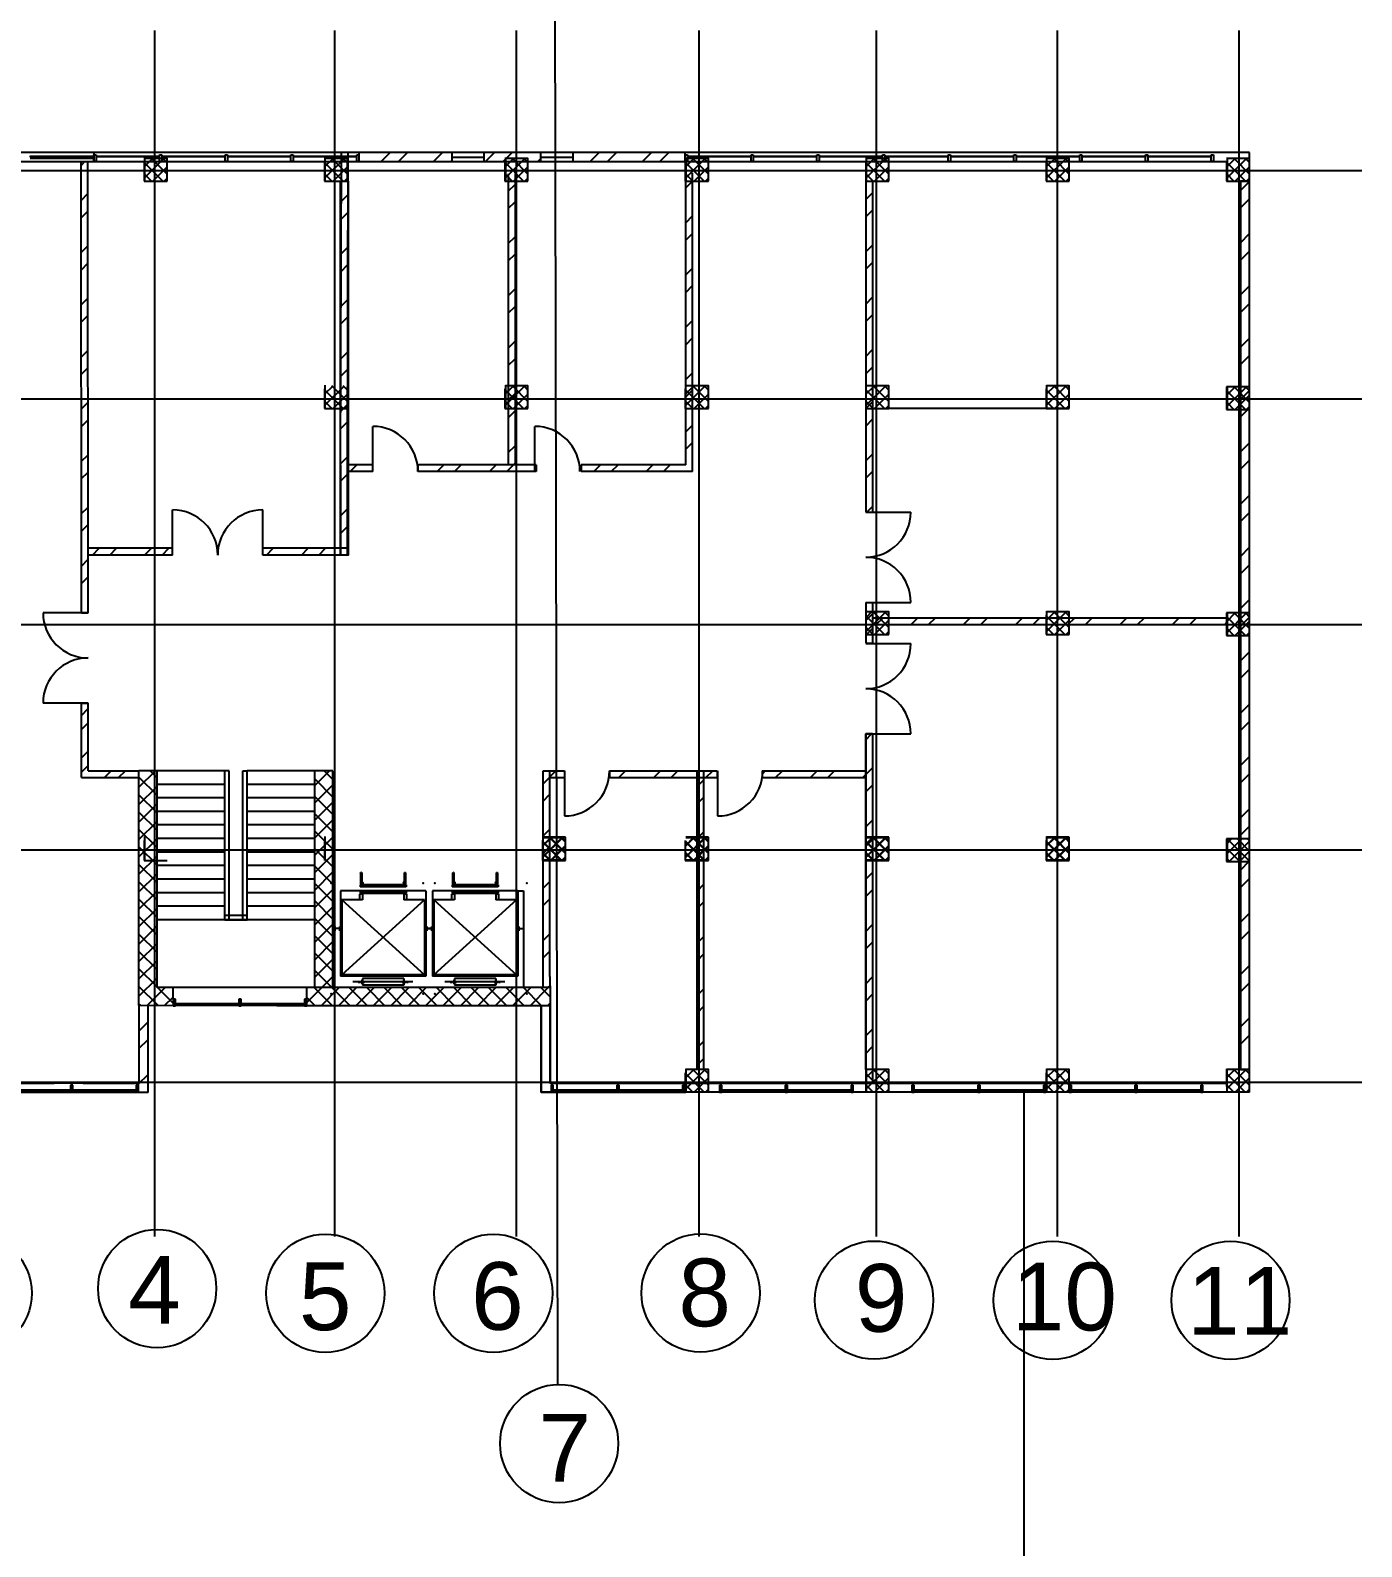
# Model space of a CAD drawing. Header units: millimetres. Extents: x 3062 to 3755, y 1606 to 1663.
# Drawn here: x 3127.17 to 3133.08, y 1652.74 to 1659.46 of the extents above; entities that cross this region are included whole.
import ezdxf

# ---------------------------------------------------------------- set-up
doc = ezdxf.new("R2010")
doc.units = ezdxf.units.MM
doc.linetypes.add('Dash', pattern=[6.35, 3.175, -3.175])
doc.linetypes.add('HIDDEN4', pattern=[0.09375, 0.0625, -0.03125])
for name, color, linetype in [('A-Flor-Strs', 12, 'Continuous'), ('m7aor', 4, 'Continuous'), ('WORK', 7, 'Continuous')]:
    doc.layers.add(name, color=color, linetype=linetype)
doc.layers.add('A-GLAZ-CURT', color=52, linetype='Continuous', lineweight=9)
doc.layers.add('A-GLAZ-CWMG', color=51, linetype='Continuous', lineweight=9)
doc.styles.get("Standard").update_dxf_attribs({"font": 'arial.ttf'})
pattern_1 = [(45, (2321.9361, 1319.40474), (-0.115845304, 0.115845304), []), (45, (2322.01333, 1319.40474), (-0.115845304, 0.115845304), [])]

# ---------------------------------------------------------------- blocks, each defined once
blk = doc.blocks.new('System Panel - Glazed-V11-Level 1')
at = {"layer": 'A-GLAZ-CURT', "lineweight": 18}
for p, q in [((704, 49), (-704, 49)), ((-704, 49), (-704, 25)), ((-704, 25), (704, 25)), ((704, 25), (704, 49))]:
    blk.add_line(p, q, dxfattribs=at)
blk = doc.blocks.new('Rectangular Mullion - 50 x 150mm-V24-Level 1')
at = {"layer": 'A-GLAZ-CWMG'}
blk.add_line((151507, -39912), (151507, -38630), dxfattribs=at)
blk = doc.blocks.new('Rectangular Mullion - 50 x 150mm-V30-Level 1')
at = {"layer": 'A-GLAZ-CWMG', "lineweight": 25}
for p, q in [((-25, 75), (25, 75)), ((-25, -75), (-25, 75)), ((25, 75), (25, -75)), ((25, -75), (-25, -75))]:
    blk.add_line(p, q, dxfattribs=at)
blk = doc.blocks.new('System Panel - Glazed-V16-Level 1')
at = {"layer": 'A-GLAZ-CURT', "lineweight": 18}
for p, q in [((704, 49), (-704, 49)), ((-704, 49), (-704, 25)), ((-704, 25), (704, 25)), ((704, 25), (704, 49))]:
    blk.add_line(p, q, dxfattribs=at)
blk = doc.blocks.new('System Panel - Glazed-V17-Level 1')
at = {"layer": 'A-GLAZ-CURT', "lineweight": 18}
for p, q in [((704, 49), (-704, 49)), ((-704, 49), (-704, 25)), ((-704, 25), (704, 25)), ((704, 25), (704, 49))]:
    blk.add_line(p, q, dxfattribs=at)
blk = doc.blocks.new('Rectangular Mullion - 50 x 150mm-V29-Level 1')
at = {"layer": 'A-GLAZ-CWMG', "lineweight": 25}
for p, q in [((-25, 75), (25, 75)), ((-25, -75), (-25, 75)), ((25, 75), (25, -75)), ((25, -75), (-25, -75))]:
    blk.add_line(p, q, dxfattribs=at)
blk = doc.blocks.new('AP11AA')
for p, q in [((-945, 166), (-945, 2063)), ((945, 2063), (-945, 2063)), ((-915, 366), (-915, 2033)), ((915, 2033), (-915, 2033)), ((915, 366), (-915, 2033)), ((-915, 366), (915, 2033)), ((658, 2188), (-668, 2188)), ((-535, 2163), (-535, 2213)), ((-485, 2163), (-485, 2213)), ((-435, 2213), (-485, 2213)), ((-435, 2163), (-485, 2163)), ((460, 2263), (-460, 2263)), ((-460, 2113), (-460, 2263)), ((460, 2113), (-460, 2113)), ((-435, 2163), (-435, 2213)), ((485, 2213), (435, 2213)), ((435, 2163), (435, 2213)), ((485, 2163), (435, 2163)), ((460, 2113), (460, 2263)), ((485, 2163), (485, 2213)), ((535, 2163), (535, 2213)), ((915, 366), (915, 2033)), ((945, 166), (945, 2063)), ((-1070, 957), (-1070, 1057)), ((-970, 957), (-970, 1057)), ((970, 957), (970, 1057)), ((1070, 957), (1070, 1057)), ((-970, 1007), (-1070, 1007)), ((970, 1007), (1070, 1007)), ((-460, 366), (-915, 366)), ((-520, 246), (-520, 366)), ((-460, 246), (-460, 366)), ((915, 366), (460, 366)), ((460, 246), (460, 366)), ((520, 246), (520, 366)), ((945, 166), (-945, 166)), ((-460, 246), (-520, 246)), ((510, 226), (-510, 226)), ((-510, 186), (-510, 226)), ((510, 186), (-510, 186)), ((510, 79), (-510, 79)), ((-510, 39), (-510, 79)), ((510, 39), (-510, 39)), ((-500, -225), (-500, 25)), ((-460, 25), (-500, 25)), ((-450, -15), (-450, 15)), ((0, 186), (0, 226)), ((0, 39), (0, 79)), ((450, -15), (450, 15)), ((520, 246), (460, 246)), ((500, 25), (460, 25)), ((500, -225), (500, 25)), ((510, 186), (510, 226)), ((510, 39), (510, 79)), ((-480, -235), (-490, -235)), ((-470, -225), (-470, -25)), ((-460, -25), (-470, -25)), ((470, -25), (460, -25)), ((470, -225), (470, -25)), ((490, -235), (480, -235))]:
    blk.add_line(p, q)
for centre, start, end in [((-460, 15), 0, 90), ((460, 15), 90, 180), ((-490, -225), 180, 270), ((-480, -225), 270, 0), ((-460, -15), 270, 0), ((460, -15), 180, 270), ((480, -225), 180, 270), ((490, -225), 270, 0)]:
    blk.add_arc(centre, 10, start, end)
for p in [(-1150, 2450), (1150, 2450), (-1150, 0), (1150, 0)]:
    blk.add_point(p)

msp = doc.modelspace()

# ---------------------------------------------------------------- hatches: boundary and pattern name
at = {"layer": 'WORK'}
h = msp.add_hatch(dxfattribs=at)
h.set_pattern_fill('ANSI32', color=256, scale=0.0172)
h.set_pattern_definition(pattern_1)
h.paths.add_polyline_path([(3127.4297, 1658.8789), (3127.3997, 1658.8789), (3127.4015, 1656.8792), (3127.4315, 1656.8792)])
h.paths.add_polyline_path([(3127.806, 1657.1654), (3127.4312, 1657.1654), (3127.4313, 1657.1354), (3127.806, 1657.1354)])
h.paths.add_polyline_path([(3128.5499, 1657.1654), (3128.206, 1657.1654), (3128.206, 1657.1354), (3128.5499, 1657.1354)])
at = {"layer": 'WORK', "ltscale": 0.53}
h = msp.add_hatch(dxfattribs=at)
h.set_pattern_fill('ANSI37', color=256, scale=0.0112, angle=-90)
h.set_pattern_definition([(315, (2738.223184, 2712.253023), (0.0251447171, 0.0251447171), []), (45, (2738.223184, 2712.253023), (-0.0251447171, 0.0251447171), [])])
h.paths.add_polyline_path([(3127.7814, 1658.7929), (3127.7814, 1658.8929), (3127.6813, 1658.8929), (3127.6813, 1658.7929), (3127.7213, 1658.7929)])
h = msp.add_hatch(dxfattribs=at)
h.set_pattern_fill('ANSI37', color=256, scale=0.0112, angle=-90)
h.set_pattern_definition([(315, (2739.023184, 2712.253023), (0.0251447171, 0.0251447171), []), (45, (2739.023184, 2712.253023), (-0.0251447171, 0.0251447171), [])])
h.paths.add_polyline_path([(3128.5814, 1658.7929), (3128.5814, 1658.8929), (3128.4813, 1658.8929), (3128.4813, 1658.7929), (3128.5213, 1658.7929)])
at = {"layer": 'WORK'}
h = msp.add_hatch(dxfattribs=at)
h.set_pattern_fill('ANSI32', color=256, scale=0.0172)
h.set_pattern_definition(pattern_1)
h.paths.add_polyline_path([(3130.0792, 1658.8789), (3130.0792, 1658.9189), (3129.5799, 1658.9189), (3129.5799, 1658.8789)])
h.paths.add_polyline_path([(3129.3814, 1658.8929), (3129.3814, 1658.8789), (3129.4372, 1658.8789), (3129.4372, 1658.9189), (3129.1862, 1658.9189), (3129.1862, 1658.8789), (3129.2813, 1658.8789), (3129.2813, 1658.8929)])
h.paths.add_polyline_path([(3129.0435, 1658.8789), (3129.0435, 1658.9189), (3128.6321, 1658.9189), (3128.6321, 1658.8789)])
at = {"layer": 'WORK', "ltscale": 0.53}
h = msp.add_hatch(dxfattribs=at)
h.set_pattern_fill('ANSI37', color=256, scale=0.0112, angle=-90)
h.set_pattern_definition([(315, (2739.823184, 2712.253023), (0.0251447171, 0.0251447171), []), (45, (2739.823184, 2712.253023), (-0.0251447171, 0.0251447171), [])])
h.paths.add_polyline_path([(3129.3814, 1658.7929), (3129.3814, 1658.8929), (3129.2813, 1658.8929), (3129.2813, 1658.7929), (3129.3213, 1658.7929)])
h = msp.add_hatch(dxfattribs=at)
h.set_pattern_fill('ANSI37', color=256, scale=0.0112, angle=-90)
h.set_pattern_definition([(315, (2740.623184, 2712.253023), (0.0251447171, 0.0251447171), []), (45, (2740.623184, 2712.253023), (-0.0251447171, 0.0251447171), [])])
h.paths.add_polyline_path([(3130.1814, 1658.7929), (3130.1814, 1658.8929), (3130.0813, 1658.8929), (3130.0813, 1658.7929), (3130.1213, 1658.7929)])
h = msp.add_hatch(dxfattribs=at)
h.set_pattern_fill('ANSI37', color=256, scale=0.0112, angle=-90)
h.set_pattern_definition([(315, (2741.423184, 2712.253023), (0.0251447171, 0.0251447171), []), (45, (2741.423184, 2712.253023), (-0.0251447171, 0.0251447171), [])])
h.paths.add_polyline_path([(3130.9814, 1658.7929), (3130.9814, 1658.8929), (3130.8813, 1658.8929), (3130.8813, 1658.7929), (3130.9213, 1658.7929)])
h = msp.add_hatch(dxfattribs=at)
h.set_pattern_fill('ANSI37', color=256, scale=0.0112, angle=-90)
h.set_pattern_definition([(315, (2742.223184, 2712.253023), (0.0251447171, 0.0251447171), []), (45, (2742.223184, 2712.253023), (-0.0251447171, 0.0251447171), [])])
h.paths.add_polyline_path([(3131.7814, 1658.7929), (3131.7814, 1658.8929), (3131.6813, 1658.8929), (3131.6813, 1658.7929), (3131.7213, 1658.7929)])
h = msp.add_hatch(dxfattribs=at)
h.set_pattern_fill('ANSI37', color=256, scale=0.0112, angle=-90)
h.set_pattern_definition([(315, (2743.023184, 2712.253023), (0.0251447171, 0.0251447171), []), (45, (2743.023184, 2712.253023), (-0.0251447171, 0.0251447171), [])])
h.paths.add_polyline_path([(3132.5814, 1658.7929), (3132.5814, 1658.8929), (3132.4813, 1658.8929), (3132.4813, 1658.7929), (3132.5213, 1658.7929)])
at = {"layer": 'WORK'}
h = msp.add_hatch(dxfattribs=at)
h.set_pattern_fill('ANSI32', color=256, scale=0.0172)
h.set_pattern_definition(pattern_1)
h.paths.add_polyline_path([(3128.584, 1658.7929), (3128.554, 1658.7929), (3128.5499, 1658.7929), (3128.5499, 1657.1354), (3128.584, 1657.1354)])
h = msp.add_hatch(dxfattribs=at)
h.set_pattern_fill('ANSI32', color=256, scale=0.0172)
h.set_pattern_definition(pattern_1)
h.paths.add_polyline_path([(3132.4792, 1656.8571), (3130.9092, 1656.8571), (3130.9092, 1656.8271), (3132.4792, 1656.8271)])
h.paths.add_polyline_path([(3130.9092, 1656.9256), (3130.8792, 1656.9256), (3130.8792, 1656.7441), (3130.9092, 1656.7441)])
h.paths.add_polyline_path([(3130.9092, 1658.7929), (3130.8792, 1658.7929), (3130.8792, 1657.3256), (3130.9092, 1657.3256)])
h.paths.add_polyline_path([(3130.1113, 1658.7929), (3130.0813, 1658.7929), (3130.0813, 1657.5354), (3129.6177, 1657.5354), (3129.6177, 1657.5054), (3130.1113, 1657.5054)])
h.paths.add_polyline_path([(3129.412, 1657.5354), (3128.8938, 1657.5354), (3128.8938, 1657.5054), (3129.412, 1657.5054)])
h.paths.add_polyline_path([(3129.3243, 1658.7929), (3129.2943, 1658.7929), (3129.2943, 1657.5354), (3129.3243, 1657.5354)])
h = msp.add_hatch(dxfattribs=at)
h.set_pattern_fill('ANSI32', color=256, scale=0.0172)
h.set_pattern_definition(pattern_1)
h.paths.add_polyline_path([(3132.5814, 1658.7929), (3132.5414, 1658.7929), (3132.5414, 1654.8552), (3132.5814, 1654.8552)])
at = {"layer": 'WORK', "ltscale": 0.53}
h = msp.add_hatch(dxfattribs=at)
h.set_pattern_fill('ANSI37', color=256, scale=0.0112, angle=-90)
h.set_pattern_definition([(315, (2739.023184, 2711.24526), (0.0251447171, 0.0251447171), []), (45, (2739.023184, 2711.24526), (-0.0251447171, 0.0251447171), [])])
h.paths.add_polyline_path([(3128.5814, 1657.7852), (3128.5814, 1657.8852), (3128.4813, 1657.8852), (3128.4813, 1657.7852), (3128.5213, 1657.7852)])
h = msp.add_hatch(dxfattribs=at)
h.set_pattern_fill('ANSI37', color=256, scale=0.0112, angle=-90)
h.set_pattern_definition([(315, (2739.823184, 2711.24526), (0.0251447171, 0.0251447171), []), (45, (2739.823184, 2711.24526), (-0.0251447171, 0.0251447171), [])])
h.paths.add_polyline_path([(3129.3814, 1657.7852), (3129.3814, 1657.8852), (3129.2813, 1657.8852), (3129.2813, 1657.7852), (3129.3213, 1657.7852)])
h = msp.add_hatch(dxfattribs=at)
h.set_pattern_fill('ANSI37', color=256, scale=0.0112, angle=-90)
h.set_pattern_definition([(315, (2740.623184, 2711.24526), (0.0251447171, 0.0251447171), []), (45, (2740.623184, 2711.24526), (-0.0251447171, 0.0251447171), [])])
h.paths.add_polyline_path([(3130.1814, 1657.7852), (3130.1814, 1657.8852), (3130.0813, 1657.8852), (3130.0813, 1657.7852), (3130.1213, 1657.7852)])
h = msp.add_hatch(dxfattribs=at)
h.set_pattern_fill('ANSI37', color=256, scale=0.0112, angle=-90)
h.set_pattern_definition([(315, (2741.423184, 2711.24526), (0.0251447171, 0.0251447171), []), (45, (2741.423184, 2711.24526), (-0.0251447171, 0.0251447171), [])])
h.paths.add_polyline_path([(3130.9814, 1657.7852), (3130.9814, 1657.8852), (3130.8813, 1657.8852), (3130.8813, 1657.7852), (3130.9213, 1657.7852)])
h = msp.add_hatch(dxfattribs=at)
h.set_pattern_fill('ANSI37', color=256, scale=0.0112, angle=-90)
h.set_pattern_definition([(315, (2742.223184, 2711.24526), (0.0251447171, 0.0251447171), []), (45, (2742.223184, 2711.24526), (-0.0251447171, 0.0251447171), [])])
h.paths.add_polyline_path([(3131.7814, 1657.7852), (3131.7814, 1657.8852), (3131.6813, 1657.8852), (3131.6813, 1657.7852), (3131.7213, 1657.7852)])
h = msp.add_hatch(dxfattribs=at)
h.set_pattern_fill('ANSI37', color=256, scale=0.0112, angle=-90)
h.set_pattern_definition([(315, (2743.023184, 2711.241023), (0.0251447171, 0.0251447171), []), (45, (2743.023184, 2711.241023), (-0.0251447171, 0.0251447171), [])])
h.paths.add_polyline_path([(3132.5814, 1657.7809), (3132.5814, 1657.8809), (3132.4813, 1657.8809), (3132.4813, 1657.7809), (3132.5213, 1657.7809)])
at = {"layer": 'WORK'}
h = msp.add_hatch(dxfattribs=at)
h.set_pattern_fill('ANSI32', color=256, scale=0.0172)
h.set_pattern_definition(pattern_1)
h.paths.add_polyline_path([(3128.6938, 1657.5354), (3128.584, 1657.5354), (3128.584, 1657.5054), (3128.6938, 1657.5054)])
at = {"layer": 'WORK', "ltscale": 0.53}
h = msp.add_hatch(dxfattribs=at)
h.set_pattern_fill('ANSI37', color=256, scale=0.0112, angle=-90)
h.set_pattern_definition([(315, (2741.423184, 2710.24306), (0.0251447171, 0.0251447171), []), (45, (2741.423184, 2710.24306), (-0.0251447171, 0.0251447171), [])])
h.paths.add_polyline_path([(3130.9814, 1656.783), (3130.9814, 1656.883), (3130.8813, 1656.883), (3130.8813, 1656.783), (3130.9213, 1656.783)])
h = msp.add_hatch(dxfattribs=at)
h.set_pattern_fill('ANSI37', color=256, scale=0.0112, angle=-90)
h.set_pattern_definition([(315, (2742.223184, 2710.24306), (0.0251447171, 0.0251447171), []), (45, (2742.223184, 2710.24306), (-0.0251447171, 0.0251447171), [])])
h.paths.add_polyline_path([(3131.7814, 1656.783), (3131.7814, 1656.883), (3131.6813, 1656.883), (3131.6813, 1656.783), (3131.7213, 1656.783)])
h = msp.add_hatch(dxfattribs=at)
h.set_pattern_fill('ANSI37', color=256, scale=0.0112, angle=-90)
h.set_pattern_definition([(315, (2743.023184, 2710.238824), (0.0251447171, 0.0251447171), []), (45, (2743.023184, 2710.238824), (-0.0251447171, 0.0251447171), [])])
h.paths.add_polyline_path([(3132.5814, 1656.7787), (3132.5814, 1656.8787), (3132.4813, 1656.8787), (3132.4813, 1656.7787), (3132.5213, 1656.7787)])
at = {"layer": 'WORK', "ltscale": 0.5}
h = msp.add_hatch(dxfattribs=at)
h.set_pattern_fill('ANSI32', color=256, scale=0.014)
h.set_pattern_definition([(45, (2321.9361, 1319.40474), (-0.09429269, 0.09429269), []), (45, (2321.99896, 1319.40474), (-0.09429269, 0.09429269), [])])
h.paths.add_polyline_path([(3127.4321, 1656.1789), (3127.6568, 1656.1789), (3127.6568, 1656.1489), (3127.4022, 1656.1489), (3127.4017, 1656.4792), (3127.4315, 1656.4792), (3127.4319, 1656.4792)])
at = {"layer": 'WORK'}
h = msp.add_hatch(dxfattribs=at)
h.set_pattern_fill('ANSI32', color=256, scale=0.0172)
h.set_pattern_definition(pattern_1)
h.paths.add_polyline_path([(3130.9092, 1656.3426), (3130.8792, 1656.3426), (3130.8792, 1654.8552), (3130.9092, 1654.8552)])
h = msp.add_hatch(dxfattribs=at)
h.set_pattern_fill('ANSI37', color=256, scale=0.0172)
h.set_pattern_definition([(45, (2321.9361, 1319.40474), (-0.0386151013, 0.0386151013), []), (135, (2321.9361, 1319.40474), (-0.0386151013, -0.0386151013), [])])
h.paths.add_polyline_path([(3129.4793, 1655.1874), (3129.4791, 1655.2194), (3128.4368, 1655.2194), (3128.4368, 1655.2189), (3128.4009, 1655.2189), (3128.4009, 1655.1674), (3128.4009, 1655.1375), (3128.4368, 1655.1374), (3129.3814, 1655.1374), (3129.4793, 1655.1374)])
h.paths.add_polyline_path([(3128.5168, 1656.1789), (3128.4368, 1656.1789), (3128.4368, 1655.2194), (3128.5168, 1655.2194)])
h.paths.add_polyline_path([(3127.808, 1655.2189), (3127.7368, 1655.2189), (3127.7368, 1656.1789), (3127.6568, 1656.1789), (3127.6568, 1655.1389), (3127.808, 1655.1386), (3127.808, 1655.1674)])
h = msp.add_hatch(dxfattribs=at)
h.set_pattern_fill('ANSI32', color=256, scale=0.0172)
h.set_pattern_definition(pattern_1)
h.paths.add_polyline_path([(3130.1613, 1656.1489), (3130.1313, 1656.1489), (3130.1313, 1654.8552), (3130.1613, 1654.8552)])
h.paths.add_polyline_path([(3130.22, 1656.1789), (3130.1613, 1656.1789), (3130.1613, 1656.1489), (3130.22, 1656.1489)])
h.paths.add_polyline_path([(3130.1313, 1656.1789), (3129.7429, 1656.1789), (3129.7429, 1656.1489), (3130.1313, 1656.1489)])
edge = h.paths.add_edge_path()
edge.add_line((3130.8792, 1656.1789), (3130.4224, 1656.1789))
edge.add_arc((3130.2224, 1656.1789), 0.2, 351.37307, 360, ccw=False)
edge.add_line((3130.4201, 1656.1489), (3130.8792, 1656.1489))
edge.add_line((3130.8792, 1656.1489), (3130.8792, 1656.1789))
h.paths.add_polyline_path([(3129.4787, 1656.1789), (3129.4487, 1656.1789), (3129.4487, 1655.2194), (3129.4787, 1655.2194)])
h.paths.add_polyline_path([(3129.5429, 1656.1789), (3129.4787, 1656.1789), (3129.4787, 1656.1489), (3129.5429, 1656.1489)])
at = {"layer": 'WORK', "ltscale": 0.53}
h = msp.add_hatch(dxfattribs=at)
h.set_pattern_fill('ANSI37', color=256, scale=0.0112, angle=-90)
h.set_pattern_definition([(315, (2739.989584, 2709.244328), (0.0251447171, 0.0251447171), []), (45, (2739.989584, 2709.244328), (-0.0251447171, 0.0251447171), [])])
h.paths.add_polyline_path([(3129.5478, 1655.7842), (3129.5478, 1655.8842), (3129.4477, 1655.8842), (3129.4477, 1655.7842), (3129.4877, 1655.7842)])
h = msp.add_hatch(dxfattribs=at)
h.set_pattern_fill('ANSI37', color=256, scale=0.0112, angle=-90)
h.set_pattern_definition([(315, (2739.989584, 2709.241913), (0.0251447171, 0.0251447171), []), (45, (2739.989584, 2709.241913), (-0.0251447171, 0.0251447171), [])])
h.paths.add_polyline_path([(3129.5478, 1655.7818), (3129.5478, 1655.8818), (3129.4477, 1655.8818), (3129.4477, 1655.7818), (3129.4877, 1655.7818)])
h = msp.add_hatch(dxfattribs=at)
h.set_pattern_fill('ANSI37', color=256, scale=0.0112, angle=-90)
h.set_pattern_definition([(315, (2740.623184, 2709.244328), (0.0251447171, 0.0251447171), []), (45, (2740.623184, 2709.244328), (-0.0251447171, 0.0251447171), [])])
h.paths.add_polyline_path([(3130.1814, 1655.7842), (3130.1814, 1655.8842), (3130.0813, 1655.8842), (3130.0813, 1655.7842), (3130.1213, 1655.7842)])
h = msp.add_hatch(dxfattribs=at)
h.set_pattern_fill('ANSI37', color=256, scale=0.0112, angle=-90)
h.set_pattern_definition([(315, (2740.623184, 2709.241913), (0.0251447171, 0.0251447171), []), (45, (2740.623184, 2709.241913), (-0.0251447171, 0.0251447171), [])])
h.paths.add_polyline_path([(3130.1814, 1655.7818), (3130.1814, 1655.8818), (3130.0813, 1655.8818), (3130.0813, 1655.7818), (3130.1213, 1655.7818)])
h = msp.add_hatch(dxfattribs=at)
h.set_pattern_fill('ANSI37', color=256, scale=0.0112, angle=-90)
h.set_pattern_definition([(315, (2741.423184, 2709.244328), (0.0251447171, 0.0251447171), []), (45, (2741.423184, 2709.244328), (-0.0251447171, 0.0251447171), [])])
h.paths.add_polyline_path([(3130.9814, 1655.7842), (3130.9814, 1655.8842), (3130.8813, 1655.8842), (3130.8813, 1655.7842), (3130.9213, 1655.7842)])
h = msp.add_hatch(dxfattribs=at)
h.set_pattern_fill('ANSI37', color=256, scale=0.0112, angle=-90)
h.set_pattern_definition([(315, (2741.423184, 2709.241913), (0.0251447171, 0.0251447171), []), (45, (2741.423184, 2709.241913), (-0.0251447171, 0.0251447171), [])])
h.paths.add_polyline_path([(3130.9814, 1655.7818), (3130.9814, 1655.8818), (3130.8813, 1655.8818), (3130.8813, 1655.7818), (3130.9213, 1655.7818)])
h = msp.add_hatch(dxfattribs=at)
h.set_pattern_fill('ANSI37', color=256, scale=0.0112, angle=-90)
h.set_pattern_definition([(315, (2742.223184, 2709.244328), (0.0251447171, 0.0251447171), []), (45, (2742.223184, 2709.244328), (-0.0251447171, 0.0251447171), [])])
h.paths.add_polyline_path([(3131.7814, 1655.7842), (3131.7814, 1655.8842), (3131.6813, 1655.8842), (3131.6813, 1655.7842), (3131.7213, 1655.7842)])
h = msp.add_hatch(dxfattribs=at)
h.set_pattern_fill('ANSI37', color=256, scale=0.0112, angle=-90)
h.set_pattern_definition([(315, (2742.223184, 2709.241913), (0.0251447171, 0.0251447171), []), (45, (2742.223184, 2709.241913), (-0.0251447171, 0.0251447171), [])])
h.paths.add_polyline_path([(3131.7814, 1655.7818), (3131.7814, 1655.8818), (3131.6813, 1655.8818), (3131.6813, 1655.7818), (3131.7213, 1655.7818)])
at = {"layer": 'WORK', "ltscale": 0.5}
h = msp.add_hatch(dxfattribs=at)
h.set_pattern_fill('ANSI37', color=256, scale=0.01, angle=-90)
h.set_pattern_definition([(315, (2716.369225, 2459.398908), (0.0224506403, 0.0224506403), []), (45, (2716.369225, 2459.398908), (-0.0224506403, 0.0224506403), [])])
h.paths.add_polyline_path([(3132.5814, 1655.7776), (3132.5814, 1655.8776), (3132.4813, 1655.8776), (3132.4813, 1655.7776), (3132.5213, 1655.7776)])
at = {"layer": 'WORK'}
h = msp.add_hatch(dxfattribs=at)
h.set_pattern_fill('ANSI32', color=256, scale=0.0172)
h.set_pattern_definition(pattern_1)
h.paths.add_polyline_path([(3127.6976, 1655.1389), (3127.6568, 1655.1389), (3127.6568, 1654.7949), (3127.6543, 1654.7949), (3127.6543, 1654.7549), (3127.6968, 1654.7549)])
at = {"layer": 'WORK', "ltscale": 0.53}
h = msp.add_hatch(dxfattribs=at)
h.set_pattern_fill('ANSI37', color=256, scale=0.0112, angle=-90)
h.set_pattern_definition([(315, (2740.623184, 2708.21533), (0.0251447171, 0.0251447171), []), (45, (2740.623184, 2708.21533), (-0.0251447171, 0.0251447171), [])])
h.paths.add_polyline_path([(3130.1814, 1654.7552), (3130.1814, 1654.8552), (3130.0813, 1654.8552), (3130.0813, 1654.7552), (3130.1213, 1654.7552)])
h = msp.add_hatch(dxfattribs=at)
h.set_pattern_fill('ANSI37', color=256, scale=0.0112, angle=-90)
h.set_pattern_definition([(315, (2741.423184, 2708.21533), (0.0251447171, 0.0251447171), []), (45, (2741.423184, 2708.21533), (-0.0251447171, 0.0251447171), [])])
h.paths.add_polyline_path([(3130.9814, 1654.7552), (3130.9814, 1654.8552), (3130.8813, 1654.8552), (3130.8813, 1654.7552), (3130.9213, 1654.7552)])
h = msp.add_hatch(dxfattribs=at)
h.set_pattern_fill('ANSI37', color=256, scale=0.0112, angle=-90)
h.set_pattern_definition([(315, (2742.223184, 2708.21533), (0.0251447171, 0.0251447171), []), (45, (2742.223184, 2708.21533), (-0.0251447171, 0.0251447171), [])])
h.paths.add_polyline_path([(3131.7814, 1654.7552), (3131.7814, 1654.8552), (3131.6813, 1654.8552), (3131.6813, 1654.7552), (3131.7213, 1654.7552)])
h = msp.add_hatch(dxfattribs=at)
h.set_pattern_fill('ANSI37', color=256, scale=0.0112, angle=-90)
h.set_pattern_definition([(315, (2743.022124, 2708.21533), (0.0251447171, 0.0251447171), []), (45, (2743.022124, 2708.21533), (-0.0251447171, 0.0251447171), [])])
h.paths.add_polyline_path([(3132.5803, 1654.7552), (3132.5803, 1654.8552), (3132.4803, 1654.8552), (3132.4803, 1654.7552), (3132.5203, 1654.7552)])

# ---------------------------------------------------------------- linework, layer by layer
for centre in [(3126.9194, 1653.8638), (3127.7373, 1653.8844), (3128.4828, 1653.8638), (3129.2282, 1653.8638), (3130.1468, 1653.8646), (3130.9162, 1653.833), (3131.7084, 1653.8324), (3132.4964, 1653.8324), (3129.5199, 1653.1974)]:
    msp.add_circle(centre, 0.2621)
at = {"layer": 'm7aor', "ltscale": 0.5}
for p, q in [((3129.5146, 1653.4594), (3129.5013, 1660.1369)), ((3127.7276, 1654.1154), (3127.7276, 1659.4601)), ((3128.5256, 1654.1154), (3128.5256, 1659.4601)), ((3129.3307, 1654.1154), (3129.3307, 1659.4601)), ((3130.1404, 1654.1154), (3130.1404, 1659.4601)), ((3130.9275, 1654.1154), (3130.9275, 1659.4601)), ((3131.7291, 1654.1154), (3131.7291, 1659.4601)), ((3132.5343, 1654.1154), (3132.5343, 1659.4601)), ((3133.0781, 1658.8387), (3124.6962, 1658.8387)), ((3133.0781, 1657.8263), (3124.6962, 1657.8263)), ((3133.0781, 1656.8267), (3124.6962, 1656.8267)), ((3133.0781, 1655.8272), (3124.6962, 1655.8272)), ((3133.0781, 1654.7976), (3124.6962, 1654.7976))]:
    msp.add_line(p, q, dxfattribs=at)
at = {"layer": 'WORK', "ltscale": 0.5}
for p, q in [((3128.5509, 1657.5354), (3128.5544, 1658.9243)), ((3128.5809, 1657.5354), (3128.5844, 1658.9242)), ((3125.5015, 1658.8789), (3132.4813, 1658.8789)), ((3127.4015, 1656.8792), (3127.3997, 1658.8789)), ((3127.4315, 1656.8792), (3127.4297, 1658.8789)), ((3127.4564, 1658.9189), (3127.4564, 1658.8789)), ((3129.2943, 1658.8242), (3129.2943, 1657.5354)), ((3129.3243, 1658.8242), (3129.3243, 1657.5354)), ((3130.0813, 1657.5354), (3130.0813, 1658.8294)), ((3130.1113, 1657.5054), (3130.1113, 1658.8294)), ((3130.8792, 1658.7929), (3130.8792, 1657.3256)), ((3130.9092, 1658.7929), (3130.9092, 1657.3256)), ((3131.7814, 1657.7852), (3130.9814, 1657.7852)), ((3128.5499, 1657.5354), (3128.5499, 1657.1354)), ((3128.6938, 1657.5354), (3128.5799, 1657.5354)), ((3128.5799, 1657.5354), (3128.5799, 1657.1354)), ((3129.4177, 1657.5354), (3128.8938, 1657.5354)), ((3130.0813, 1657.5354), (3129.6177, 1657.5354)), ((3128.6938, 1657.5054), (3128.5799, 1657.5054)), ((3129.4177, 1657.5054), (3128.8938, 1657.5054)), ((3130.1113, 1657.5054), (3129.6177, 1657.5054)), ((3127.806, 1657.1654), (3127.4321, 1657.1654)), ((3127.806, 1657.1354), (3127.4321, 1657.1354)), ((3128.5799, 1657.1654), (3128.206, 1657.1654)), ((3128.5799, 1657.1354), (3128.206, 1657.1354)), ((3130.8792, 1656.9256), (3130.8792, 1656.7441)), ((3130.9092, 1656.9256), (3130.9092, 1656.7441)), ((3130.9092, 1656.8571), (3132.4792, 1656.8571)), ((3130.9092, 1656.8271), (3132.4792, 1656.8271)), ((3130.8792, 1656.3441), (3130.8792, 1654.7952)), ((3130.9092, 1656.3441), (3130.9092, 1654.7952)), ((3127.4321, 1656.1789), (3127.6568, 1656.1789)), ((3128.1168, 1656.1789), (3128.1368, 1656.1789)), ((3129.4487, 1655.2194), (3129.4487, 1656.1789)), ((3129.4487, 1656.1789), (3129.5429, 1656.1789)), ((3129.4787, 1655.2671), (3129.4787, 1656.1789)), ((3129.7429, 1656.1789), (3130.22, 1656.1789)), ((3130.1313, 1654.8552), (3130.1313, 1656.1789)), ((3130.1613, 1654.8552), (3130.1613, 1656.1789)), ((3130.42, 1656.1789), (3130.8792, 1656.1789)), ((3127.4022, 1656.1489), (3127.6568, 1656.1489)), ((3129.4787, 1656.1489), (3129.5429, 1656.1489)), ((3129.7429, 1656.1489), (3130.22, 1656.1489)), ((3130.42, 1656.1489), (3130.8792, 1656.1489)), ((3129.3361, 1655.6477), (3129.3611, 1655.6477)), ((3129.3611, 1655.6477), (3129.3611, 1655.2194)), ((3128.0368, 1655.5389), (3128.1368, 1655.5389)), ((3128.0368, 1655.5189), (3128.1368, 1655.5189)), ((3129.4787, 1655.2671), (3129.4793, 1655.1874)), ((3129.4793, 1655.1874), (3129.4793, 1654.7952)), ((3127.6568, 1655.1389), (3127.6568, 1654.7949)), ((3127.6968, 1654.7549), (3127.6976, 1655.1389)), ((3129.4793, 1655.1374), (3129.3814, 1655.1374)), ((3129.4393, 1654.7552), (3129.4393, 1655.1374)), ((3127.4095, 1654.7949), (3127.6568, 1654.7949)), ((3127.4095, 1654.7549), (3127.6968, 1654.7549))]:
    msp.add_line(p, q, dxfattribs=at)
at = {"layer": 'WORK', "lineweight": 25}
for p, q in [((3132.5814, 1658.9189), (3125.3814, 1658.9189)), ((3126.5415, 1658.8789), (3127.4297, 1658.8789)), ((3127.5295, 1658.8789), (3128.4295, 1658.8789)), ((3127.6792, 1658.8789), (3127.6792, 1658.7929)), ((3128.4792, 1658.8789), (3128.4792, 1658.7929)), ((3128.5295, 1658.8789), (3129.4295, 1658.8789)), ((3129.2792, 1658.8789), (3129.2792, 1658.7929)), ((3129.5295, 1658.8789), (3130.4295, 1658.8789)), ((3130.0792, 1658.8789), (3130.0792, 1658.7929)), ((3130.5295, 1658.8789), (3131.4295, 1658.8789)), ((3130.8792, 1658.8789), (3130.8792, 1658.7929)), ((3131.5295, 1658.8789), (3132.4495, 1658.8789)), ((3131.6792, 1658.8789), (3131.6792, 1658.7929)), ((3132.4792, 1658.8789), (3132.4792, 1658.7929)), ((3132.5814, 1654.7552), (3132.5814, 1658.9189)), ((3127.6792, 1658.7929), (3127.7814, 1658.7929)), ((3128.4792, 1658.7929), (3128.5814, 1658.7929)), ((3129.2792, 1658.7929), (3129.3814, 1658.7929)), ((3130.0792, 1658.7929), (3130.1814, 1658.7929)), ((3130.8792, 1658.7929), (3130.9814, 1658.7929)), ((3131.6792, 1658.7929), (3131.7814, 1658.7929)), ((3132.4792, 1658.7929), (3132.5814, 1658.7929)), ((3132.5414, 1658.7929), (3132.5414, 1657.8809)), ((3128.4792, 1657.8712), (3128.4792, 1657.7852)), ((3129.2792, 1657.8712), (3129.2792, 1657.7852)), ((3130.0792, 1657.8712), (3130.0792, 1657.7852)), ((3130.8792, 1657.8712), (3130.8792, 1657.7852)), ((3131.6792, 1657.8712), (3131.6792, 1657.7852)), ((3132.5814, 1657.8809), (3132.4792, 1657.8809)), ((3132.4792, 1657.8809), (3132.4792, 1657.7809)), ((3128.4792, 1657.7852), (3128.5814, 1657.7852)), ((3129.2792, 1657.7852), (3129.3814, 1657.7852)), ((3130.0792, 1657.7852), (3130.1814, 1657.7852)), ((3130.8792, 1657.7852), (3130.9814, 1657.7852)), ((3131.6792, 1657.7852), (3131.7814, 1657.7852)), ((3132.4792, 1657.7809), (3132.5814, 1657.7809)), ((3132.5414, 1657.7809), (3132.5414, 1656.8787)), ((3130.8792, 1656.869), (3130.8792, 1656.783)), ((3131.6792, 1656.869), (3131.6792, 1656.783)), ((3132.5814, 1656.8787), (3132.4792, 1656.8787)), ((3132.4792, 1656.8787), (3132.4792, 1656.7787)), ((3130.8792, 1656.783), (3130.9814, 1656.783)), ((3131.6792, 1656.783), (3131.7814, 1656.783)), ((3132.4792, 1656.7787), (3132.5814, 1656.7787)), ((3132.5414, 1656.7787), (3132.5414, 1655.8776)), ((3127.6792, 1655.8702), (3127.6792, 1655.7818)), ((3127.6813, 1655.8878), (3127.6813, 1655.7818)), ((3128.4792, 1655.8702), (3128.4792, 1655.7818)), ((3128.4813, 1655.8878), (3128.4813, 1655.7818)), ((3129.4456, 1655.8702), (3129.4456, 1655.7818)), ((3129.4477, 1655.8878), (3129.4477, 1655.7818)), ((3129.5478, 1655.7818), (3129.5478, 1655.8842)), ((3130.0792, 1655.8702), (3130.0792, 1655.7818)), ((3130.1814, 1655.7818), (3130.1814, 1655.8842)), ((3130.8792, 1655.8702), (3130.8792, 1655.7818)), ((3130.9814, 1655.7818), (3130.9814, 1655.8842)), ((3131.6792, 1655.8702), (3131.6792, 1655.7818)), ((3131.6813, 1655.8878), (3131.6813, 1655.7818)), ((3131.7814, 1655.7818), (3131.7814, 1655.8842)), ((3132.5814, 1655.8776), (3132.4792, 1655.8776)), ((3132.4792, 1655.8776), (3132.4792, 1655.7776)), ((3127.6792, 1655.7818), (3127.7814, 1655.7818)), ((3129.4456, 1655.7842), (3129.5478, 1655.7842)), ((3129.4456, 1655.7818), (3129.5478, 1655.7818)), ((3130.0792, 1655.7842), (3130.1814, 1655.7842)), ((3130.0792, 1655.7818), (3130.1814, 1655.7818)), ((3130.8792, 1655.7842), (3130.9814, 1655.7842)), ((3130.8792, 1655.7818), (3130.9814, 1655.7818)), ((3131.6792, 1655.7842), (3131.7814, 1655.7842)), ((3131.6792, 1655.7818), (3131.7814, 1655.7818)), ((3132.4792, 1655.7776), (3132.5814, 1655.7776)), ((3132.5414, 1655.7776), (3132.5414, 1654.8552)), ((3129.3814, 1655.1374), (3128.4368, 1655.1374)), ((3130.0792, 1654.8412), (3130.0792, 1654.7552)), ((3130.8792, 1654.8412), (3130.8792, 1654.7552)), ((3131.6792, 1654.8412), (3131.6792, 1654.7552)), ((3132.4792, 1654.8577), (3132.4792, 1654.7794)), ((3127.4095, 1654.7549), (3127.4495, 1654.7549)), ((3132.5814, 1654.7552), (3129.4393, 1654.7552)), ((3131.5814, 1649.6989), (3131.5814, 1654.7549))]:
    msp.add_line(p, q, dxfattribs=at)
at = {"layer": 'WORK'}
for p, q in [((3127.1749, 1658.8943), (3127.4564, 1658.8943)), ((3128.6321, 1658.9189), (3128.6321, 1658.8789)), ((3129.0435, 1658.9189), (3129.0435, 1658.8789)), ((3129.0435, 1658.8989), (3129.1862, 1658.8989)), ((3129.1862, 1658.9189), (3129.1862, 1658.8789)), ((3129.4372, 1658.9189), (3129.4372, 1658.8789)), ((3129.4372, 1658.8989), (3129.5799, 1658.8989)), ((3129.5799, 1658.9189), (3129.5799, 1658.8789)), ((3130.0792, 1658.8789), (3130.0792, 1658.9189)), ((3128.6938, 1657.5054), (3128.6938, 1657.7054)), ((3129.412, 1657.5054), (3129.412, 1657.7054)), ((3128.8938, 1657.5354), (3128.8938, 1657.5054)), ((3129.4177, 1657.5354), (3129.4177, 1657.5054)), ((3129.6177, 1657.5354), (3129.6177, 1657.5054)), ((3127.806, 1657.1354), (3127.806, 1657.3354)), ((3127.806, 1657.3354), (3127.806, 1657.3354)), ((3128.206, 1657.1354), (3128.206, 1657.3354)), ((3128.206, 1657.3354), (3128.206, 1657.3354)), ((3130.8792, 1657.3256), (3131.0792, 1657.3256)), ((3128.006, 1657.1354), (3128.006, 1657.1654)), ((3130.8792, 1657.1256), (3130.9092, 1657.1256)), ((3130.8792, 1656.9256), (3131.0792, 1656.9256)), ((3127.4315, 1656.8792), (3127.2315, 1656.8792)), ((3127.4013, 1656.8792), (3127.4315, 1656.8792)), ((3130.8792, 1656.7441), (3130.9092, 1656.7441)), ((3130.8792, 1656.7426), (3131.0792, 1656.7426)), ((3127.4015, 1656.6792), (3127.4315, 1656.6792)), ((3130.8792, 1656.5441), (3130.9092, 1656.5441)), ((3127.4315, 1656.4792), (3127.2315, 1656.4792)), ((3127.4017, 1656.4792), (3127.4317, 1656.4792)), ((3127.4022, 1656.1489), (3127.4017, 1656.4792)), ((3127.4321, 1656.1789), (3127.4319, 1656.4792)), ((3130.8792, 1656.3441), (3130.9092, 1656.3441)), ((3130.8792, 1656.3426), (3131.0792, 1656.3426)), ((3128.0568, 1656.1789), (3127.6568, 1656.1789)), ((3127.6568, 1655.1389), (3127.6568, 1656.1789)), ((3127.7368, 1655.2189), (3127.7368, 1656.1789)), ((3128.0368, 1655.5189), (3128.0368, 1656.1789)), ((3128.0568, 1655.5189), (3128.0568, 1656.1789)), ((3128.1168, 1655.5189), (3128.1168, 1656.1789)), ((3128.1368, 1655.5189), (3128.1368, 1656.1789)), ((3128.4368, 1655.2189), (3128.4368, 1656.1789)), ((3128.5168, 1655.2194), (3128.5168, 1656.1789)), ((3129.5429, 1656.1789), (3129.5429, 1655.9789)), ((3129.7429, 1656.1789), (3129.7429, 1656.1489)), ((3130.22, 1656.1789), (3130.22, 1656.1489)), ((3130.2224, 1656.1789), (3130.2224, 1655.9789)), ((3130.42, 1656.1789), (3130.42, 1656.1489)), ((3128.0368, 1656.1189), (3127.7368, 1656.1189)), ((3128.0368, 1656.0589), (3127.7368, 1656.0589)), ((3128.0368, 1655.9989), (3127.7368, 1655.9989)), ((3128.0368, 1655.9389), (3127.7368, 1655.9389)), ((3128.0368, 1655.8789), (3127.7368, 1655.8789)), ((3128.0368, 1655.8189), (3127.7368, 1655.8189)), ((3128.4368, 1655.2189), (3127.7368, 1655.2189)), ((3127.808, 1655.1674), (3127.808, 1655.2189)), ((3128.4009, 1655.1674), (3128.4009, 1655.2189)), ((3128.4368, 1655.1374), (3127.6568, 1655.1389)), ((3128.4368, 1655.1374), (3128.2682, 1655.1374)), ((3125.4814, 1654.7549), (3127.4095, 1654.7549)), ((3127.4095, 1654.7949), (3126.4504, 1654.7949)), ((3127.6543, 1654.7549), (3127.6543, 1654.7949))]:
    msp.add_line(p, q, dxfattribs=at)
at = {"layer": 'WORK', "linetype": 'Dash'}
for p, q in [((3128.5168, 1656.1789), (3128.1368, 1656.1789)), ((3128.4368, 1656.1189), (3128.1368, 1656.1189)), ((3128.4368, 1656.0589), (3128.1368, 1656.0589)), ((3128.4368, 1655.9989), (3128.1368, 1655.9989)), ((3128.4368, 1655.9389), (3128.1368, 1655.9389)), ((3128.4368, 1655.8789), (3128.1368, 1655.8789)), ((3128.4368, 1655.8189), (3128.1368, 1655.8189)), ((3128.0368, 1655.7589), (3127.7368, 1655.7589)), ((3128.0368, 1655.6989), (3127.7368, 1655.6989)), ((3128.4368, 1655.7589), (3128.1368, 1655.7589)), ((3128.4368, 1655.6989), (3128.1368, 1655.6989)), ((3128.0368, 1655.6389), (3127.7368, 1655.6389)), ((3128.4368, 1655.6389), (3128.1368, 1655.6389)), ((3128.0368, 1655.5789), (3127.7368, 1655.5789)), ((3128.4368, 1655.5789), (3128.1368, 1655.5789)), ((3128.4368, 1655.5189), (3127.7368, 1655.5189))]:
    msp.add_line(p, q, dxfattribs=at)
at = {"layer": 'WORK', "linetype": 'HIDDEN4', "ltscale": 0.5}
msp.add_line((3129.3611, 1655.4695), (3129.3611, 1655.2194), dxfattribs=at)
at = {"layer": 'WORK', "ltscale": 0.53}
for p, q in [((3128.4368, 1655.2194), (3129.4793, 1655.2194)), ((3125.4814, 1654.7949), (3127.2814, 1654.7949)), ((3129.4793, 1654.7952), (3132.4792, 1654.7952))]:
    msp.add_line(p, q, dxfattribs=at)
at = {"layer": 'WORK', "lineweight": 25}
for points in [[(3127.6813, 1658.8965), (3127.6813, 1658.7929)], [(3127.7814, 1658.7929), (3127.7814, 1658.8929), (3127.6813, 1658.8929)], [(3128.4813, 1658.8965), (3128.4813, 1658.7929)], [(3128.5814, 1658.7929), (3128.5814, 1658.8929), (3128.4813, 1658.8929)], [(3129.2813, 1658.8965), (3129.2813, 1658.7929)], [(3129.3814, 1658.7929), (3129.3814, 1658.8929), (3129.2813, 1658.8929)], [(3130.0813, 1658.8965), (3130.0813, 1658.7929)], [(3130.1814, 1658.7929), (3130.1814, 1658.8929), (3130.0813, 1658.8929)], [(3130.8813, 1658.8965), (3130.8813, 1658.7929)], [(3130.9814, 1658.7929), (3130.9814, 1658.8929), (3130.8813, 1658.8929)], [(3131.6813, 1658.8965), (3131.6813, 1658.7929)], [(3131.7814, 1658.7929), (3131.7814, 1658.8929), (3131.6813, 1658.8929)], [(3132.4813, 1658.8965), (3132.4813, 1658.7929)], [(3132.5814, 1658.8929), (3132.4813, 1658.8929)], [(3128.4813, 1657.8887), (3128.4813, 1657.7852)], [(3129.2813, 1657.8887), (3129.2813, 1657.7852)], [(3129.3814, 1657.7852), (3129.3814, 1657.8852), (3129.2813, 1657.8852)], [(3130.1814, 1657.7852), (3130.1814, 1657.8852), (3130.0813, 1657.8852)], [(3130.9814, 1657.7852), (3130.9814, 1657.8852), (3130.8813, 1657.8852)], [(3131.6813, 1657.8887), (3131.6813, 1657.7852)], [(3131.7814, 1657.7852), (3131.7814, 1657.8852), (3131.6813, 1657.8852)], [(3132.4813, 1657.8845), (3132.4813, 1657.7809)], [(3130.9814, 1656.783), (3130.9814, 1656.883), (3130.8813, 1656.883)], [(3131.6813, 1656.8865), (3131.6813, 1656.783)], [(3131.7814, 1656.783), (3131.7814, 1656.883), (3131.6813, 1656.883)], [(3132.4813, 1656.8823), (3132.4813, 1656.7787)], [(3129.5478, 1655.8842), (3129.4477, 1655.8842)], [(3129.5478, 1655.8818), (3129.4477, 1655.8818)], [(3130.1814, 1655.8842), (3130.0813, 1655.8842)], [(3130.1814, 1655.8818), (3130.0813, 1655.8818)], [(3130.9814, 1655.8842), (3130.8813, 1655.8842)], [(3130.9814, 1655.8818), (3130.8813, 1655.8818)], [(3131.7814, 1655.8842), (3131.6813, 1655.8842)], [(3131.7814, 1655.8818), (3131.6813, 1655.8818)], [(3132.4813, 1655.8811), (3132.4813, 1655.7776)], [(3130.0813, 1654.8588), (3130.0813, 1654.7552)], [(3130.1814, 1654.7552), (3130.1814, 1654.8552), (3130.0813, 1654.8552)], [(3130.8813, 1654.8588), (3130.8813, 1654.7552)], [(3130.9814, 1654.7552), (3130.9814, 1654.8552), (3130.8813, 1654.8552)], [(3131.6813, 1654.8588), (3131.6813, 1654.7552)], [(3131.7814, 1654.7552), (3131.7814, 1654.8552), (3131.6813, 1654.8552)], [(3132.4803, 1654.8588), (3132.4803, 1654.7552)], [(3132.5803, 1654.7552), (3132.5803, 1654.8552), (3132.4803, 1654.8552)]]:
    msp.add_lwpolyline(points, dxfattribs=at)
at = {"layer": 'WORK'}
for points in [[(3128.554, 1658.7929), (3128.584, 1658.7929), (3128.584, 1657.1354), (3128.5499, 1657.1354), (3128.5499, 1658.7929)], [(3132.5414, 1654.8552), (3132.5814, 1654.8552), (3132.5814, 1658.7929), (3132.5414, 1658.7929), (3132.5414, 1654.8552)], [(3130.8792, 1654.8552), (3130.8792, 1656.3426)], [(3130.9092, 1656.3426), (3130.9092, 1654.8552)], [(3129.4393, 1655.1374), (3129.4393, 1654.7552), (3130.0813, 1654.7552), (3130.0813, 1654.7952), (3129.4793, 1654.7952), (3129.4793, 1655.1374), (3129.4393, 1655.1374)], [(3130.9092, 1654.8552), (3130.8792, 1654.8552)]]:
    msp.add_lwpolyline(points, dxfattribs=at)
for centre, start, end in [((3128.6938, 1657.5054), 0, 90), ((3129.412, 1657.5054), 0, 90), ((3127.806, 1657.1354), 0, 90), ((3128.206, 1657.1354), 90, 180), ((3130.8792, 1657.3256), 270, 0), ((3130.8792, 1656.9256), 0, 90), ((3127.4315, 1656.8792), 180, 269.99285), ((3130.8792, 1656.7426), 270, 0), ((3127.4315, 1656.4792), 90.00715, 180), ((3130.8792, 1656.3426), 0, 90), ((3129.5429, 1656.1789), 270, 0), ((3130.2224, 1656.1789), 270, 0)]:
    msp.add_arc(centre, 0.2, start, end, dxfattribs=at)

# ---------------------------------------------------------------- block references
at = {"layer": 'A-Flor-Strs', "xscale": -0.0002, "yscale": 0.0002, "zscale": 0.0002, "rotation": 180}
for p in [(3128.7391, 1655.681), (3129.1471, 1655.681)]:
    msp.add_blockref('AP11AA', p, dxfattribs=at)
at = {"layer": 'WORK', "yscale": 0.0002000000000000001, "zscale": 0.0002000000000000001}
for name, p, xscale, rotation in [('System Panel - Glazed-V11-Level 1', (3127.3156, 1658.8943), -0.0002000000000000001, 359.9999999999992), ('Rectangular Mullion - 50 x 150mm-V24-Level 1', (3135.1573, 1628.5779), -0.0002000000000000001, 270), ('System Panel - Glazed-V17-Level 1', (3127.6071, 1658.8943), -0.0002000000000000001, 359.9999999999992), ('System Panel - Glazed-V16-Level 1', (3127.8985, 1658.8943), -0.0002000000000000001, 359.9999999999992), ('System Panel - Glazed-V11-Level 1', (3128.1899, 1658.8943), -0.0002000000000000001, 359.9999999999992), ('System Panel - Glazed-V11-Level 1', (3128.4814, 1658.8943), -0.0002000000000000001, 359.9999999999992), ('System Panel - Glazed-V11-Level 1', (3130.2299, 1658.8943), -0.0002000000000000001, 359.9999999999992), ('System Panel - Glazed-V17-Level 1', (3130.5214, 1658.8943), -0.0002000000000000001, 359.9999999999992), ('System Panel - Glazed-V16-Level 1', (3130.8128, 1658.8943), -0.0002000000000000001, 359.9999999999992), ('System Panel - Glazed-V11-Level 1', (3131.1042, 1658.8943), -0.0002000000000000001, 359.9999999999992), ('System Panel - Glazed-V11-Level 1', (3131.3956, 1658.8943), -0.0002000000000000001, 359.9999999999992), ('System Panel - Glazed-V17-Level 1', (3131.3956, 1658.8943), -0.0002000000000000001, 359.9999999999992), ('System Panel - Glazed-V11-Level 1', (3131.6871, 1658.8943), -0.0002000000000000001, 359.9999999999992), ('System Panel - Glazed-V16-Level 1', (3131.6871, 1658.8943), -0.0002000000000000001, 359.9999999999992), ('System Panel - Glazed-V11-Level 1', (3131.9785, 1658.8943), -0.0002000000000000001, 359.9999999999992), ('System Panel - Glazed-V11-Level 1', (3132.2699, 1658.8943), -0.0002000000000000001, 359.9999999999992), ('System Panel - Glazed-V11-Level 1', (3127.9587, 1655.1524), 0.0002000000000000001, 180.0000000000007), ('System Panel - Glazed-V11-Level 1', (3128.2502, 1655.1524), 0.0002000000000000001, 180.0000000000007), ('System Panel - Glazed-V11-Level 1', (3127.2121, 1654.7704), 0.0002000000000000001, 180.0000000000007), ('System Panel - Glazed-V11-Level 1', (3127.5035, 1654.7704), 0.0002000000000000001, 180.0000000000007), ('System Panel - Glazed-V11-Level 1', (3129.6346, 1654.7702), 0.0002000000000000001, 180.0000000000007), ('System Panel - Glazed-V11-Level 1', (3129.9263, 1654.7702), 0.0002000000000000001, 180.0000000000007), ('System Panel - Glazed-V11-Level 1', (3130.3815, 1654.7702), 0.0002000000000000001, 180.0000000000007), ('System Panel - Glazed-V11-Level 1', (3130.6732, 1654.7702), 0.0002000000000000001, 180.0000000000007), ('System Panel - Glazed-V11-Level 1', (3131.2348, 1654.7702), 0.0002000000000000001, 180.0000000000007), ('System Panel - Glazed-V11-Level 1', (3131.5266, 1654.7702), 0.0002000000000000001, 180.0000000000007), ('System Panel - Glazed-V11-Level 1', (3131.9321, 1654.7702), 0.0002000000000000001, 180.0000000000007), ('System Panel - Glazed-V11-Level 1', (3132.2235, 1654.7702), 0.0002000000000000001, 180.0000000000007)]:
    msp.add_blockref(name, p, dxfattribs=dict(at, xscale=xscale, rotation=rotation))
at = {"layer": 'WORK', "extrusion": (0, 0, -1), "xscale": -0.0002000000000000001, "yscale": 0.0002000000000000001, "zscale": 0.0002000000000000001, "rotation": 180}
for name, p in [('Rectangular Mullion - 50 x 150mm-V30-Level 1', (-3127.4614, 1658.8943)), ('Rectangular Mullion - 50 x 150mm-V29-Level 1', (-3127.7528, 1658.8943)), ('Rectangular Mullion - 50 x 150mm-V30-Level 1', (-3128.0442, 1658.8943)), ('Rectangular Mullion - 50 x 150mm-V30-Level 1', (-3128.3356, 1658.8943)), ('Rectangular Mullion - 50 x 150mm-V30-Level 1', (-3128.6271, 1658.8943)), ('Rectangular Mullion - 50 x 150mm-V30-Level 1', (-3130.0842, 1658.8943)), ('Rectangular Mullion - 50 x 150mm-V30-Level 1', (-3130.3756, 1658.8943)), ('Rectangular Mullion - 50 x 150mm-V29-Level 1', (-3130.6671, 1658.8943)), ('Rectangular Mullion - 50 x 150mm-V30-Level 1', (-3130.9585, 1658.8943)), ('Rectangular Mullion - 50 x 150mm-V30-Level 1', (-3131.2499, 1658.8943)), ('Rectangular Mullion - 50 x 150mm-V30-Level 1', (-3131.5414, 1658.8943)), ('Rectangular Mullion - 50 x 150mm-V29-Level 1', (-3131.5414, 1658.8943)), ('Rectangular Mullion - 50 x 150mm-V30-Level 1', (-3131.8328, 1658.8943)), ('Rectangular Mullion - 50 x 150mm-V30-Level 1', (-3132.1242, 1658.8943)), ('Rectangular Mullion - 50 x 150mm-V30-Level 1', (-3132.4156, 1658.8943))]:
    msp.add_blockref(name, p, dxfattribs=at)
at = {"layer": 'WORK', "extrusion": (0, 0, -1), "xscale": 0.0002000000000000001, "yscale": 0.0002000000000000001, "zscale": 0.0002000000000000001}
for p in [(-3127.813, 1655.1524), (-3128.1045, 1655.1524), (-3128.3959, 1655.1524), (-3127.3578, 1654.7704), (-3127.6493, 1654.7704), (-3129.4889, 1654.7702), (-3129.7803, 1654.7702), (-3129.7806, 1654.7702), (-3130.0721, 1654.7702), (-3130.2358, 1654.7702), (-3130.5272, 1654.7702), (-3130.5275, 1654.7702), (-3130.8189, 1654.7702), (-3131.0891, 1654.7702), (-3131.3805, 1654.7702), (-3131.3808, 1654.7702), (-3131.6723, 1654.7702), (-3131.7864, 1654.7702), (-3132.0778, 1654.7702), (-3132.3692, 1654.7702)]:
    msp.add_blockref('Rectangular Mullion - 50 x 150mm-V30-Level 1', p, dxfattribs=at)

# ---------------------------------------------------------------- texts
at = {"char_height": 0.3, "attachment_point": 1}
for s, width, insert in [('4', 0.111444, (3127.6094, 1654.0291)), ('8', 0.120795, (3130.0485, 1654.0171)), ('5', 0.113929, (3128.366, 1654.0001)), ('6', 0.148982, (3129.1295, 1654.0015)), ('9', 0.094446, (3130.8307, 1653.993)), ('10', 0.104532, (3131.5269, 1653.9989)), ('11', 0.236723, (3132.3044, 1653.9803)), ('7', 0.107747, (3129.4283, 1653.3283))]:
    msp.add_mtext_dynamic_manual_height_columns(s, width=width, gutter_width=0.2, heights=[0], dxfattribs=dict(at, insert=insert))

doc.saveas('drawing.dxf')
